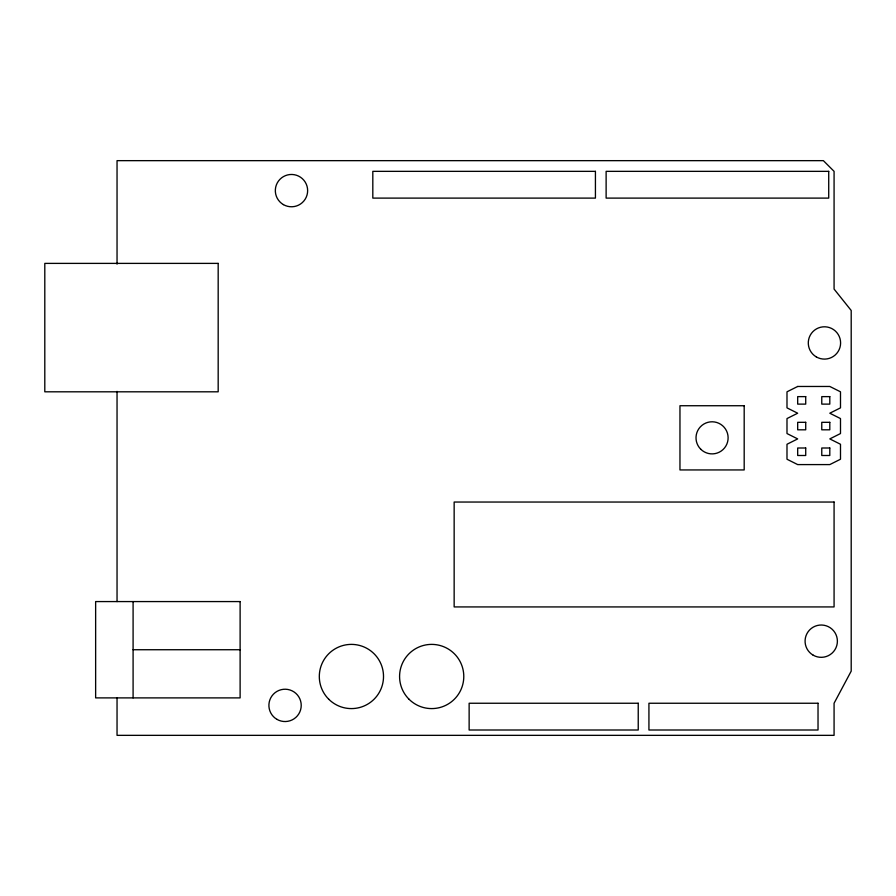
<?xml version="1.0" encoding="UTF-8"?>
<svg xmlns="http://www.w3.org/2000/svg" width="896" height="896" viewBox="0 0 896 896"><rect width="100%" height="100%" fill="white"/><g stroke="black" fill="none" stroke-linecap="round" stroke-linejoin="round"><path stroke-width="1.34" d="M133.09 649.734L240.117 649.734M133.09 601.574L133.09 697.894M117.04 264.118L117.04 160.653L823.379 160.653L834.075 171.349L834.075 289.072L851.2 310.475L851.2 671.138L834.075 703.248L834.075 735.347L117.04 735.347L117.04 697.592M117.04 391.373L117.04 601.574M797.686 386.467L786.99 391.81L786.99 407.87L797.686 413.213L786.99 418.566L786.99 433.552L797.686 438.906L786.99 444.259L786.99 459.234L797.686 464.587L829.797 464.587L840.493 459.234L840.493 444.259L829.797 438.906L840.493 433.552L840.493 418.566L829.797 413.213L840.493 407.87L840.493 391.81L829.797 386.467L797.686 386.467M595.426 171.349L372.814 171.349L372.814 198.106L595.426 198.106L595.426 171.349M828.722 171.349L606.122 171.349L606.122 198.106L828.722 198.106L828.722 171.349M218.176 263.39L44.8 263.39L44.8 391.81L218.176 391.81L218.176 263.39M805.717 396.626L797.686 396.626L797.686 404.118L805.717 404.118L805.717 396.626M829.797 396.626L821.766 396.626L821.766 404.118L829.797 404.118L829.797 396.626M744.184 405.731L679.963 405.731L679.963 469.941L744.184 469.941L744.184 405.731M805.717 422.318L797.686 422.318L797.686 429.811L805.717 429.811L805.717 422.318M829.797 422.318L821.766 422.318L821.766 429.811L829.797 429.811L829.797 422.318M805.717 448L797.686 448L797.686 455.493L805.717 455.493L805.717 448M829.797 448L821.766 448L821.766 455.493L829.797 455.493L829.797 448M834.075 502.04L454.149 502.04L454.149 606.928L834.075 606.928L834.075 502.04M240.117 601.574L95.637 601.574L95.637 697.894L240.117 697.894L240.117 601.574M638.232 703.248L469.134 703.248L469.134 730.005L638.232 730.005L638.232 703.248M818.026 703.248L648.928 703.248L648.928 730.005L818.026 730.005L818.026 703.248M816.29 356.899A16.162 16.162 0 0 0 840.605 343.045A16.162 16.162 0 0 0 816.435 328.91A16.162 16.162 0 0 0 816.29 356.899M813.154 655.166A16.162 16.162 0 0 0 837.39 641.178A16.162 16.162 0 0 0 813.154 627.178A16.162 16.162 0 0 0 813.154 655.166M283.405 204.613A16.162 16.162 0 0 0 307.642 190.613A16.162 16.162 0 0 0 283.405 176.624A16.162 16.162 0 0 0 283.405 204.613M276.976 719.376A16.162 16.162 0 0 0 301.224 705.387A16.162 16.162 0 0 0 276.976 691.387A16.162 16.162 0 0 0 276.976 719.376M408.979 699.194A32.11 32.11 0 0 0 462.694 684.802A32.11 32.11 0 0 0 423.371 645.478A32.11 32.11 0 0 0 408.979 699.194M328.709 699.194A32.11 32.11 0 0 0 382.424 684.802A32.11 32.11 0 0 0 343.101 645.478A32.11 32.11 0 0 0 328.709 699.194M700.717 449.187A16.05 16.05 0 0 0 727.574 441.986A16.05 16.05 0 0 0 707.918 422.33A16.05 16.05 0 0 0 700.717 449.187"/></g></svg>
